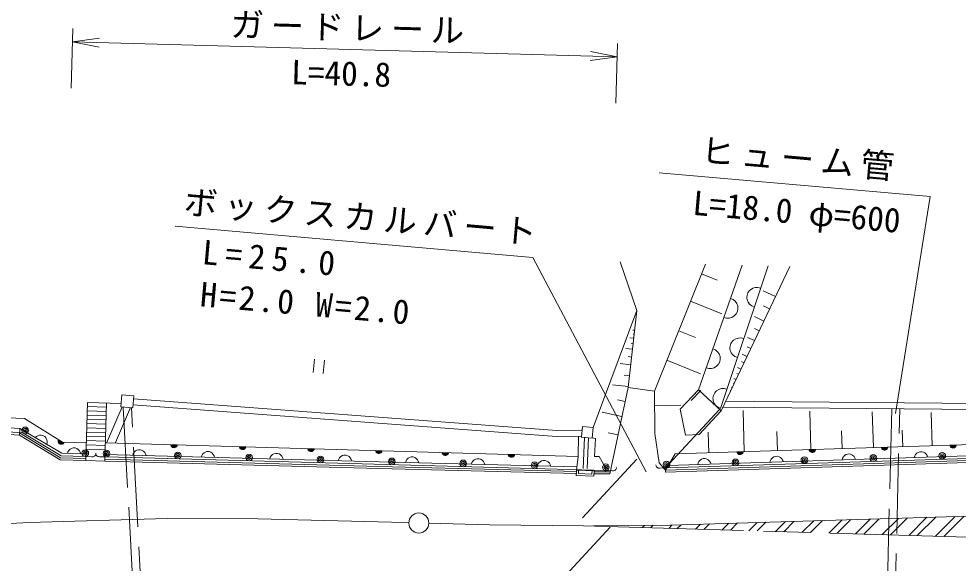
# Model space of a CAD drawing. Units: millimetres, scale not verified. Extents: x 40000 to 680000, y 20000 to 380000.
# Drawn here: x 337050 to 407446, y 298992 to 339799 of the extents above; entities that cross this region are included whole.
import ezdxf
from ezdxf.enums import TextEntityAlignment as Align

# ---------------------------------------------------------------- set-up
doc = ezdxf.new("R2010")
doc.units = ezdxf.units.MM
doc.header["$LTSCALE"] = 1000
for name, pattern in [('CHAIN', [18.5, 12, -1.5, 3.5, -1.5]), ('DASHED', [7.5, 6, -1.5]), ('DASHED_SPACED', [12, 6, -6])]:
    doc.linetypes.add(name, pattern=pattern)
for name, color, linetype, lineweight in [('M-BGD', 7, 'Continuous', 13), ('M-BMK', 2, 'CHAIN', 13), ('M-STR-HTXT', 7, 'Continuous', 13), ('M-STR-STRC', 7, 'Continuous', 13)]:
    doc.layers.add(name, color=color, linetype=linetype, lineweight=lineweight)
doc.styles.add('ＭＳ ゴシック', font='')
doc.styles.get('ＭＳ ゴシック').set_extended_font_data('MS Gothic')

# ---------------------------------------------------------------- blocks, each defined once
blk = doc.blocks.new('open_arrow')
at = {"color": 0, "linetype": 'Continuous', "lineweight": -2}
blk.add_lwpolyline([(7.5, 1.25), (0, 0), (7.5, -1.25)], dxfattribs=at)

msp = doc.modelspace()

# ---------------------------------------------------------------- linework, layer by layer
at = {"layer": 'M-BGD'}
for p, q in [((384689, 311886), (388500, 321407)), ((387990, 311990), (391266, 321330)), ((393196, 321276), (389622, 310581)), ((389676, 310411), (394825, 321231)), ((388209, 320680), (389378, 320212)), ((393751, 318973), (392834, 319409)), ((387387, 318625), (389724, 317689)), ((393316, 318059), (392857, 318277)), ((380084, 309172), (383359, 317946)), ((392881, 317144), (392187, 317474)), ((383190, 316456), (383066, 316470)), ((383156, 316159), (383094, 316166)), ((386502, 316416), (387767, 315910)), ((392531, 316409), (392184, 316574)), ((383122, 315861), (382851, 315892)), ((383075, 315445), (382939, 315460)), ((392181, 315673), (391667, 315917)), ((383028, 315029), (382549, 315083)), ((391900, 315081), (391642, 315203)), ((359204, 314281), (359116, 313284)), ((359864, 313219), (359951, 314215)), ((382962, 314447), (382723, 314474)), ((385618, 314207), (388147, 313195)), ((391391, 314012), (391206, 314100)), ((391618, 314488), (391248, 314664)), ((382896, 313864), (382126, 313951)), ((391165, 313535), (390911, 313656)), ((382804, 313050), (382419, 313093)), ((390800, 312768), (390640, 312845)), ((390982, 313152), (390856, 313212)), ((381335, 305700), (382703, 312155)), ((382712, 312235), (381536, 312368)), ((382703, 312155), (384689, 311886)), ((384689, 311886), (384717, 308719)), ((387990, 311990), (386616, 310533)), ((389676, 310411), (387990, 311990)), ((390388, 311903), (390346, 311923)), ((390507, 312151), (390422, 312192)), ((390653, 312460), (390573, 312498)), ((344773, 311608), (344698, 310716)), ((345669, 311533), (344773, 311608)), ((345594, 310641), (345669, 311533)), ((377364, 308940), (345651, 311307)), ((382482, 311112), (381903, 311234)), ((342082, 306683), (342204, 311044)), ((342195, 310726), (343623, 310686)), ((342204, 311044), (344720, 310973)), ((343632, 311004), (343509, 306643)), ((344698, 310716), (345594, 310641)), ((377350, 308490), (345617, 310858)), ((384717, 310796), (386666, 310845)), ((386616, 310533), (386999, 308592)), ((392190, 310669), (389813, 310693)), ((392195, 311119), (390031, 311140)), ((430317, 310296), (392190, 310669)), ((430282, 310747), (392195, 311119)), ((337473, 309829), (332271, 310065)), ((337473, 309829), (340336, 308053)), ((342168, 309771), (343596, 309731)), ((342177, 310090), (343605, 310050)), ((342186, 310408), (343614, 310368)), ((382244, 309989), (380769, 310302)), ((388041, 308647), (389676, 310411)), ((391416, 307354), (391320, 310428)), ((396407, 307509), (396318, 310379)), ((401092, 307655), (401009, 310333)), ((405489, 307792), (405411, 310290)), ((337343, 308771), (330745, 309174)), ((332253, 309389), (337129, 309083)), ((337098, 308584), (337129, 309083)), ((340288, 307237), (337129, 309083)), ((342150, 309135), (343578, 309095)), ((342159, 309453), (343587, 309413)), ((379224, 308439), (379292, 309238)), ((379292, 309238), (380084, 309172)), ((380084, 309172), (380016, 308372)), ((332228, 308890), (337098, 308584)), ((340142, 306741), (337098, 308584)), ((340186, 306890), (337108, 308753)), ((340231, 307046), (337343, 308771)), ((338372, 308496), (338277, 308412)), ((338474, 308552), (338372, 308496)), ((338611, 308588), (338474, 308552)), ((338728, 308589), (338611, 308588)), ((338851, 308563), (338728, 308589)), ((338990, 308482), (338851, 308563)), ((339073, 308387), (338990, 308482)), ((339129, 308285), (339073, 308387)), ((342132, 308499), (343560, 308459)), ((342141, 308817), (343569, 308777)), ((379224, 308508), (377350, 308490)), ((379219, 308958), (377364, 308940)), ((378973, 306998), (378994, 308511)), ((380016, 308372), (379224, 308439)), ((379450, 308419), (379338, 306095)), ((379749, 308394), (379638, 306080)), ((380264, 308343), (380018, 308381)), ((380189, 306981), (380264, 308343)), ((381953, 308614), (381215, 308770)), ((384717, 308719), (385044, 306521)), ((386999, 308592), (388041, 308647)), ((388757, 307272), (388709, 308808)), ((393911, 307432), (393867, 308867)), ((398749, 307582), (398708, 308921)), ((403290, 307723), (403252, 308973)), ((339165, 308148), (339129, 308285)), ((339140, 307908), (339166, 308032)), ((339166, 308032), (339165, 308148)), ((339995, 308194), (340010, 308256)), ((339995, 308136), (339995, 308194)), ((340011, 308067), (339995, 308136)), ((340002, 308167), (340359, 307945)), ((340397, 307969), (340006, 308211)), ((340312, 307927), (340006, 308117)), ((340010, 308256), (340435, 307992)), ((340037, 308015), (340011, 308067)), ((340019, 308062), (340257, 307914)), ((340078, 307966), (340037, 308015)), ((340190, 307920), (340054, 308004)), ((340146, 307924), (340078, 307966)), ((340207, 307910), (340146, 307924)), ((340266, 307909), (340207, 307910)), ((340335, 307925), (340266, 307909)), ((340386, 307952), (340335, 307925)), ((340336, 308053), (342119, 308021)), ((340435, 307992), (340386, 307952)), ((342114, 307862), (343542, 307822)), ((342123, 308181), (343551, 308140)), ((378973, 306998), (343548, 308010)), ((348430, 307870), (348929, 307856)), ((348448, 307810), (348430, 307870)), ((348908, 307817), (348448, 307830)), ((348476, 307759), (348448, 307810)), ((348467, 307789), (348887, 307777)), ((348525, 307708), (348476, 307759)), ((348856, 307738), (348496, 307749)), ((348574, 307676), (348525, 307708)), ((348535, 307707), (348815, 307699)), ((348633, 307655), (348574, 307676)), ((348754, 307671), (348594, 307676)), ((348713, 307652), (348633, 307655)), ((348774, 307671), (348713, 307652)), ((348825, 307699), (348774, 307671)), ((348876, 307748), (348825, 307699)), ((348908, 307797), (348876, 307748)), ((348929, 307856), (348908, 307797)), ((353562, 307724), (354062, 307710)), ((353580, 307663), (353562, 307724)), ((353609, 307612), (353580, 307663)), ((354041, 307670), (353581, 307683)), ((353600, 307643), (354019, 307631)), ((354040, 307650), (354009, 307601)), ((354062, 307710), (354040, 307650)), ((408491, 307880), (386229, 307193)), ((401675, 307670), (402175, 307685)), ((401697, 307611), (401675, 307670)), ((402156, 307645), (401697, 307631)), ((402175, 307685), (402157, 307625)), ((406813, 307828), (407313, 307844)), ((406835, 307769), (406813, 307828)), ((407294, 307803), (406835, 307789)), ((406867, 307720), (406835, 307769)), ((406856, 307750), (407276, 307763)), ((406918, 307672), (406867, 307720)), ((407247, 307722), (406887, 307711)), ((406969, 307643), (406918, 307672)), ((406928, 307672), (407208, 307681)), ((407030, 307625), (406969, 307643)), ((407149, 307649), (406989, 307644)), ((407169, 307649), (407110, 307628)), ((407218, 307681), (407169, 307649)), ((407266, 307732), (407218, 307681)), ((407295, 307783), (407266, 307732)), ((407313, 307844), (407295, 307783)), ((342025, 306992), (340231, 307046)), ((342096, 307183), (340288, 307237)), ((340736, 307344), (340693, 307225)), ((340799, 307442), (340736, 307344)), ((340902, 307539), (340799, 307442)), ((341004, 307596), (340902, 307539)), ((341125, 307632), (341004, 307596)), ((341285, 307628), (341125, 307632)), ((341403, 307584), (341285, 307628)), ((341502, 307521), (341403, 307584)), ((341599, 307418), (341502, 307521)), ((341656, 307316), (341599, 307418)), ((341692, 307195), (341656, 307316)), ((342525, 306977), (342025, 306992)), ((342105, 307544), (343533, 307504)), ((342605, 306974), (342525, 306977)), ((342675, 306992), (342605, 306974)), ((342726, 307021), (342675, 306992)), ((342778, 307069), (342726, 307021)), ((342809, 307118), (342778, 307069)), ((342831, 307177), (342809, 307118)), ((342815, 307207), (342816, 307237)), ((342824, 307156), (342815, 307207)), ((342852, 307096), (342824, 307156)), ((342832, 307217), (342831, 307177)), ((342881, 307055), (342852, 307096)), ((342920, 307024), (342881, 307055)), ((342980, 306992), (342920, 307024)), ((343029, 306981), (342980, 306992)), ((343109, 306978), (343029, 306981)), ((343109, 306978), (343609, 306965)), ((343522, 307143), (364053, 306602)), ((343609, 306965), (381040, 305929)), ((345632, 307208), (345589, 307089)), ((345695, 307306), (345632, 307208)), ((345797, 307403), (345695, 307306)), ((345899, 307461), (345797, 307403)), ((346020, 307497), (345899, 307461)), ((346180, 307493), (346020, 307497)), ((346299, 307450), (346180, 307493)), ((346397, 307387), (346299, 307450)), ((346494, 307285), (346397, 307387)), ((346552, 307183), (346494, 307285)), ((346589, 307062), (346552, 307183)), ((350765, 307072), (350721, 306953)), ((350827, 307171), (350765, 307072)), ((350930, 307268), (350827, 307171)), ((351031, 307325), (350930, 307268)), ((351152, 307362), (351031, 307325)), ((351312, 307358), (351152, 307362)), ((351431, 307315), (351312, 307358)), ((351530, 307252), (351431, 307315)), ((351627, 307149), (351530, 307252)), ((351684, 307048), (351627, 307149)), ((351721, 306927), (351684, 307048)), ((353657, 307561), (353609, 307612)), ((353988, 307592), (353628, 307602)), ((353706, 307530), (353657, 307561)), ((353667, 307561), (353947, 307553)), ((353766, 307508), (353706, 307530)), ((353886, 307525), (353726, 307529)), ((353846, 307506), (353766, 307508)), ((353906, 307524), (353846, 307506)), ((353957, 307552), (353906, 307524)), ((354009, 307601), (353957, 307552)), ((355897, 306937), (355854, 306818)), ((355960, 307035), (355897, 306937)), ((356062, 307133), (355960, 307035)), ((356164, 307190), (356062, 307133)), ((356285, 307227), (356164, 307190)), ((356445, 307222), (356285, 307227)), ((356564, 307179), (356445, 307222)), ((356662, 307117), (356564, 307179)), ((356760, 307014), (356662, 307117)), ((356817, 306913), (356760, 307014)), ((358694, 307577), (359194, 307563)), ((358712, 307517), (358694, 307577)), ((358741, 307466), (358712, 307517)), ((359173, 307524), (358713, 307537)), ((358732, 307496), (359152, 307484)), ((358790, 307414), (358741, 307466)), ((359121, 307445), (358761, 307455)), ((358839, 307383), (358790, 307414)), ((358800, 307414), (359079, 307406)), ((358898, 307361), (358839, 307383)), ((359019, 307378), (358859, 307382)), ((358978, 307359), (358898, 307361)), ((359039, 307377), (358978, 307359)), ((359089, 307406), (359039, 307377)), ((359141, 307454), (359089, 307406)), ((359172, 307504), (359141, 307454)), ((359194, 307563), (359172, 307504)), ((361195, 306997), (361093, 306900)), ((361297, 307054), (361195, 306997)), ((361418, 307091), (361297, 307054)), ((361578, 307087), (361418, 307091)), ((361697, 307044), (361578, 307087)), ((361795, 306981), (361697, 307044)), ((361892, 306879), (361795, 306981)), ((363779, 307432), (364278, 307418)), ((363797, 307371), (363779, 307432)), ((363826, 307321), (363797, 307371)), ((364257, 307378), (363798, 307391)), ((363816, 307351), (364236, 307339)), ((363874, 307269), (363826, 307321)), ((364205, 307300), (363845, 307310)), ((363923, 307238), (363874, 307269)), ((363884, 307269), (364164, 307261)), ((363983, 307216), (363923, 307238)), ((364103, 307233), (363943, 307237)), ((364063, 307214), (363983, 307216)), ((364123, 307232), (364063, 307214)), ((364174, 307261), (364123, 307232)), ((364225, 307309), (364174, 307261)), ((364257, 307358), (364225, 307309)), ((364278, 307418), (364257, 307358)), ((366455, 306958), (366334, 306921)), ((366615, 306954), (366455, 306958)), ((366734, 306911), (366615, 306954)), ((368768, 307289), (369267, 307275)), ((368786, 307229), (368768, 307289)), ((369246, 307236), (368786, 307249)), ((368814, 307178), (368786, 307229)), ((368805, 307208), (369225, 307196)), ((368863, 307127), (368814, 307178)), ((369194, 307157), (368834, 307167)), ((368912, 307095), (368863, 307127)), ((368873, 307126), (369153, 307118)), ((368972, 307073), (368912, 307095)), ((369092, 307090), (368932, 307095)), ((369052, 307071), (368972, 307073)), ((369112, 307089), (369052, 307071)), ((369163, 307118), (369112, 307089)), ((369214, 307167), (369163, 307118)), ((369246, 307216), (369214, 307167)), ((369267, 307275), (369246, 307216)), ((373709, 307148), (374209, 307134)), ((373727, 307088), (373709, 307148)), ((373756, 307037), (373727, 307088)), ((374187, 307095), (373728, 307108)), ((373746, 307067), (374166, 307055)), ((373804, 306985), (373756, 307037)), ((374135, 307016), (373775, 307026)), ((373853, 306954), (373804, 306985)), ((373814, 306985), (374094, 306977)), ((373913, 306932), (373853, 306954)), ((374033, 306949), (373873, 306953)), ((373993, 306930), (373913, 306932)), ((374053, 306948), (373993, 306930)), ((374104, 306977), (374053, 306948)), ((374155, 307025), (374104, 306977)), ((374187, 307075), (374155, 307025)), ((374209, 307134), (374187, 307075)), ((378973, 306998), (378843, 305968)), ((380548, 306989), (380189, 306981)), ((380981, 306202), (380548, 306989)), ((386229, 307193), (385515, 305971)), ((385597, 306138), (418727, 307180)), ((407363, 307014), (385724, 306328)), ((390857, 307336), (391357, 307351)), ((390879, 307277), (390857, 307336)), ((391338, 307311), (390878, 307297)), ((390910, 307228), (390879, 307277)), ((390899, 307257), (391319, 307270)), ((390962, 307179), (390910, 307228)), ((391290, 307229), (390931, 307218)), ((391013, 307151), (390962, 307179)), ((390972, 307179), (391252, 307188)), ((391073, 307133), (391013, 307151)), ((391193, 307156), (391033, 307151)), ((391153, 307135), (391073, 307133)), ((391213, 307157), (391153, 307135)), ((391262, 307188), (391213, 307157)), ((391310, 307240), (391262, 307188)), ((391338, 307291), (391310, 307240)), ((391357, 307351), (391338, 307291)), ((393625, 306959), (393527, 306896)), ((393744, 307003), (393625, 306959)), ((393904, 307008), (393744, 307003)), ((394025, 306972), (393904, 307008)), ((394127, 306915), (394025, 306972)), ((396266, 307503), (396766, 307518)), ((396288, 307444), (396266, 307503)), ((396747, 307478), (396287, 307464)), ((396319, 307395), (396288, 307444)), ((396309, 307424), (396728, 307437)), ((396371, 307346), (396319, 307395)), ((396700, 307396), (396340, 307385)), ((396422, 307318), (396371, 307346)), ((396381, 307346), (396661, 307355)), ((396482, 307299), (396422, 307318)), ((396602, 307323), (396442, 307318)), ((396562, 307302), (396482, 307299)), ((396622, 307324), (396562, 307302)), ((396671, 307355), (396622, 307324)), ((396719, 307407), (396671, 307355)), ((396748, 307458), (396719, 307407)), ((396766, 307518), (396748, 307458)), ((398840, 306964), (398783, 306862)), ((398936, 307067), (398840, 306964)), ((399034, 307131), (398936, 307067)), ((399153, 307174), (399034, 307131)), ((399313, 307179), (399153, 307174)), ((399434, 307143), (399313, 307179)), ((399536, 307086), (399434, 307143)), ((399639, 306990), (399536, 307086)), ((399702, 306892), (399639, 306990)), ((401729, 307561), (401697, 307611)), ((401718, 307591), (402138, 307604)), ((401780, 307513), (401729, 307561)), ((402109, 307563), (401749, 307552)), ((401831, 307485), (401780, 307513)), ((401790, 307513), (402070, 307522)), ((401892, 307466), (401831, 307485)), ((402011, 307490), (401851, 307485)), ((401972, 307469), (401892, 307466)), ((402031, 307491), (401972, 307469)), ((402080, 307522), (402031, 307491)), ((402128, 307574), (402080, 307522)), ((402157, 307625), (402128, 307574)), ((404192, 307034), (404156, 306913)), ((404249, 307136), (404192, 307034)), ((404346, 307239), (404249, 307136)), ((404444, 307302), (404346, 307239)), ((404562, 307346), (404444, 307302)), ((404722, 307351), (404562, 307346)), ((404843, 307315), (404722, 307351)), ((404945, 307258), (404843, 307315)), ((405048, 307161), (404945, 307258)), ((405111, 307063), (405048, 307161)), ((405155, 306944), (405111, 307063)), ((407110, 307628), (407030, 307625)), ((407360, 307014), (420332, 307431)), ((407371, 306664), (420351, 307082)), ((407376, 306515), (420359, 306932)), ((342082, 306683), (340142, 306741)), ((342086, 306833), (340186, 306890)), ((343509, 306643), (342082, 306683)), ((343509, 306643), (364040, 306102)), ((343509, 306643), (364040, 306102)), ((343513, 306793), (364044, 306252)), ((356854, 306792), (356817, 306913)), ((361030, 306801), (360987, 306683)), ((361093, 306900), (361030, 306801)), ((361950, 306777), (361892, 306879)), ((361986, 306656), (361950, 306777)), ((364044, 306252), (378868, 305859)), ((364053, 306602), (378877, 306208)), ((366067, 306668), (366024, 306549)), ((366130, 306767), (366067, 306668)), ((366232, 306864), (366130, 306767)), ((366334, 306921), (366232, 306864)), ((366832, 306848), (366734, 306911)), ((366929, 306745), (366832, 306848)), ((366987, 306644), (366929, 306745)), ((367023, 306523), (366987, 306644)), ((371008, 306537), (370965, 306418)), ((371071, 306636), (371008, 306537)), ((371174, 306733), (371071, 306636)), ((371275, 306790), (371174, 306733)), ((371396, 306827), (371275, 306790)), ((371556, 306823), (371396, 306827)), ((371675, 306780), (371556, 306823)), ((371773, 306717), (371675, 306780)), ((371871, 306614), (371773, 306717)), ((371928, 306513), (371871, 306614)), ((371965, 306392), (371928, 306513)), ((375950, 306406), (375907, 306287)), ((376012, 306505), (375950, 306406)), ((376115, 306602), (376012, 306505)), ((376217, 306659), (376115, 306602)), ((376338, 306696), (376217, 306659)), ((376498, 306692), (376338, 306696)), ((376617, 306649), (376498, 306692)), ((376715, 306586), (376617, 306649)), ((376812, 306483), (376715, 306586)), ((376870, 306382), (376812, 306483)), ((376906, 306261), (376870, 306382)), ((384790, 306332), (384789, 306362)), ((384802, 306283), (384790, 306332)), ((384834, 306224), (384802, 306283)), ((385044, 306521), (385452, 306019)), ((385515, 305971), (407372, 306665)), ((385520, 305822), (407376, 306515)), ((385520, 305822), (407376, 306515)), ((387965, 306519), (387928, 306398)), ((388021, 306621), (387965, 306519)), ((388118, 306724), (388021, 306621)), ((388216, 306787), (388118, 306724)), ((388335, 306831), (388216, 306787)), ((388495, 306836), (388335, 306831)), ((388616, 306800), (388495, 306836)), ((388718, 306743), (388616, 306800)), ((388821, 306647), (388718, 306743)), ((388884, 306549), (388821, 306647)), ((388928, 306430), (388884, 306549)), ((393374, 306691), (393338, 306570)), ((393431, 306793), (393374, 306691)), ((393527, 306896), (393431, 306793)), ((394230, 306818), (394127, 306915)), ((394293, 306720), (394230, 306818)), ((394337, 306601), (394293, 306720)), ((398783, 306862), (398747, 306741)), ((399746, 306773), (399702, 306892)), ((364040, 306102), (378864, 305709)), ((364040, 306102), (378864, 305709)), ((378828, 305563), (378843, 305968)), ((380134, 305505), (378828, 305563)), ((378843, 305968), (380160, 305921)), ((378983, 305707), (378993, 305962)), ((379993, 305662), (378983, 305707)), ((380010, 305930), (379993, 305662)), ((380160, 305921), (380134, 305505)), ((380134, 305832), (381333, 305850)), ((380137, 305682), (381335, 305700)), ((381006, 305867), (380981, 306202)), ((381040, 305929), (381540, 305915)), ((381620, 305913), (381540, 305915)), ((381690, 305931), (381620, 305913)), ((381741, 305960), (381690, 305931)), ((381792, 306008), (381741, 305960)), ((381824, 306057), (381792, 306008)), ((381845, 306117), (381824, 306057)), ((381846, 306157), (381845, 306117)), ((384865, 306185), (384834, 306224)), ((384906, 306156), (384865, 306185)), ((384967, 306128), (384906, 306156)), ((385017, 306119), (384967, 306128)), ((385097, 306122), (385017, 306119)), ((385097, 306122), (385597, 306138)), ((385452, 306019), (385515, 305971)), ((385520, 305822), (385515, 305971))]:
    msp.add_line(p, q, dxfattribs=at)
at = {"layer": 'M-BGD', "linetype": 'DASHED_SPACED'}
for p, q in [((371126, 293587), (388152, 311944)), ((389539, 310491), (372590, 292223))]:
    msp.add_line(p, q, dxfattribs=at)
at = {"layer": 'M-BGD', "linetype": 'DASHED'}
for p, q in [((344791, 310711), (343614, 307981)), ((344292, 308037), (345419, 310652)), ((344881, 310670), (345771, 294188)), ((346370, 294220), (345484, 310635)), ((402461, 310566), (402053, 293733)), ((402653, 293719), (403061, 310551))]:
    msp.add_line(p, q, dxfattribs=at)
at = {"layer": 'M-BGD'}
msp.add_lwpolyline([(382703, 312155), (383359, 317946), (382119, 321586)], dxfattribs=at)
for centre, radius in [((337534, 308948), 250), ((337534, 308948), 150), ((337534, 308948), 50), ((342032, 307242), 250), ((342032, 307242), 150), ((342032, 307242), 50), ((343616, 307215), 250), ((343616, 307215), 150), ((343616, 307215), 50), ((348963, 307067), 250), ((348963, 307067), 150), ((348963, 307067), 50), ((354310, 306919), 250), ((354310, 306919), 150), ((354310, 306919), 50), ((359658, 306771), 250), ((395921, 306712), 250), ((401087, 306875), 250), ((401087, 306875), 150), ((406253, 307037), 250), ((406253, 307037), 150), ((406253, 307037), 50), ((359658, 306771), 150), ((359658, 306771), 50), ((365005, 306623), 250), ((365005, 306623), 150), ((365005, 306623), 50), ((370352, 306475), 250), ((370352, 306475), 150), ((370352, 306475), 50), ((375699, 306327), 250), ((375699, 306327), 150), ((375699, 306327), 50), ((381047, 306179), 250), ((381047, 306179), 150), ((381047, 306179), 50), ((385589, 306387), 250), ((385589, 306387), 150), ((385589, 306387), 50), ((390755, 306550), 250), ((390755, 306550), 150), ((390755, 306550), 50), ((395921, 306712), 150), ((395921, 306712), 50), ((401087, 306875), 50)]:
    msp.add_circle(centre, radius, dxfattribs=at)
for centre, start, end in [((392358, 318921), 67.82776, 255.2182), ((390187, 318107), 246.97504, 74.36548), ((391090, 315127), 67.82776, 255.2182), ((388863, 314333), 246.97504, 74.36548), ((389822, 311333), 67.82776, 255.2182)]:
    msp.add_arc(centre, 752, start, end, dxfattribs=at)
at = {"layer": 'M-BMK'}
msp.add_line((379360, 301790), (466239, 299253), dxfattribs=at)
for points in [[(327920, 301493), (337811, 302040), (348158, 302343), (354966, 302331), (365990, 302034), (366277, 302027)], [(367777, 301986), (372315, 301864), (379360, 301790)]]:
    msp.add_lwpolyline(points, dxfattribs=at)
at = {"layer": 'M-BMK', "linetype": 'Continuous'}
msp.add_circle((367027, 302006), 750, dxfattribs=at)
at = {"layer": 'M-STR-HTXT'}
for p, q in [((340985, 334599), (341108, 339072)), ((341080, 338073), (381889, 336956)), ((381794, 333483), (381916, 337956))]:
    msp.add_line(p, q, dxfattribs=at)
for points in [[(402740, 310206), (405345, 326466), (385042, 328242)], [(384074, 305840), (375567, 321901), (348762, 324246)]]:
    msp.add_lwpolyline(points, dxfattribs=at)
at = {"layer": 'M-STR-STRC'}
for p, q in [((406537, 302479), (417922, 302801)), ((385892, 301855), (406537, 302479)), ((390919, 302007), (390380, 301470)), ((391759, 301430), (392382, 302051)), ((393040, 302071), (392377, 301411)), ((393755, 301370), (394503, 302115)), ((395161, 302135), (394374, 301351)), ((395753, 301312), (396624, 302179)), ((397282, 302199), (396372, 301294)), ((397750, 301253), (398745, 302244)), ((399402, 302263), (398370, 301235)), ((399749, 301195), (400865, 302308)), ((401523, 302328), (400368, 301178)), ((401746, 301137), (402986, 302372)), ((403644, 302392), (402366, 301119)), ((403744, 301078), (405107, 302436)), ((405764, 302456), (404364, 301060)), ((405741, 301020), (407226, 302499)), ((406362, 301002), (407882, 302517)), ((380107, 301783), (385892, 301855)), ((383766, 301661), (383935, 301831)), ((384581, 301839), (384386, 301644)), ((385766, 301606), (386020, 301859)), ((386678, 301879), (386386, 301588)), ((388141, 301923), (387762, 301545)), ((388799, 301943), (388381, 301527)), ((389760, 301488), (390262, 301987))]:
    msp.add_line(p, q, dxfattribs=at)

# ---------------------------------------------------------------- block references
at = {"layer": 'M-STR-HTXT', "xscale": 267, "yscale": 267}
for p, rotation in [((341080, 338073), 358.4), ((381889, 336956), 178.4)]:
    msp.add_blockref('open_arrow', p, dxfattribs=dict(at, rotation=rotation))

# ---------------------------------------------------------------- texts
at = {"layer": 'M-STR-HTXT', "style": 'ＭＳ ゴシック'}
msp.add_text('L=40.8', height=1833, rotation=358.432, dxfattribs=at).set_placement((361168, 334246), align=Align.BOTTOM_CENTER)
msp.add_text('L=18.0 φ=600', height=1833, rotation=355, dxfattribs=at).set_placement((395345, 325344), align=Align.MIDDLE_CENTER)
at = {"layer": 'M-STR-HTXT', "char_height": 1833, "attachment_point": 5, "style": 'ＭＳ ゴシック'}
for s, insert, rotation in [('\\T1.2;ガードレール', (361927, 339086), 358.432), ('\\T1.2;ヒューム管', (395649, 329212), 355), ('\\T1.2;ボックスカルバート', (362892, 324835), 355), ('\\T1.4;L=25.0', (356026, 321857), 355), ('\\T1.16;H=2.0\\~W=2.0', (358588, 318460), 355)]:
    msp.add_mtext(s, dxfattribs=dict(at, insert=insert, rotation=rotation))

doc.saveas('drawing.dxf')
